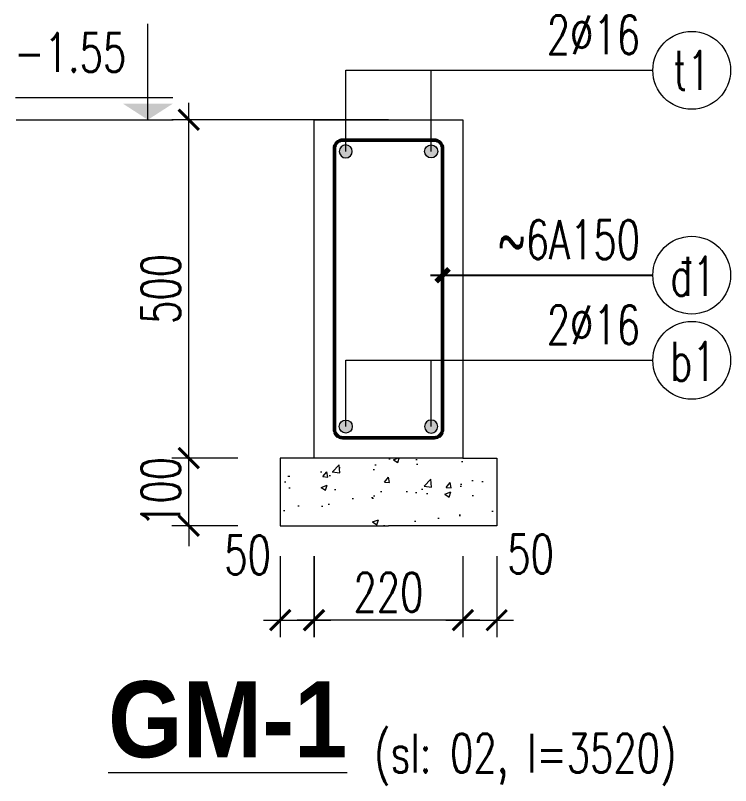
# Model space of a CAD drawing. Header units: millimetres. Extents: x 61738 to 439738, y 60858 to 151243.
# Drawn here: x 83255 to 87484, y 92051 to 96604 of the extents above; entities that cross this region are included whole.
import ezdxf
from ezdxf.enums import TextEntityAlignment as Align

# ---------------------------------------------------------------- set-up
doc = ezdxf.new("R2010")
doc.units = ezdxf.units.MM
for name, color, linetype, lineweight in [('10-TEXT', 4, 'Continuous', 15), ('2-THEP2', 6, 'Continuous', 50), ('3-THAY', 7, 'Continuous', 18), ('7-HATCH', 8, 'Continuous', 13), ('8-DIM', 8, 'Continuous', 15), ('9-SO HIEU', 8, 'Continuous', 15)]:
    doc.layers.add(name, color=color, linetype=linetype, lineweight=lineweight)
doc.layers.add('KICHTHUOC', color=8, linetype='Continuous')
doc.styles.add('A3 - Text 2.3', font='Vnsimli.shx', dxfattribs={"width": 0.7, "height": 230})
doc.styles.add('A3 - Text 4.5', font='VnArialH-Bold.TTF', dxfattribs={"width": 0.9, "height": 450})
doc.styles.add('A3-Text 2.3', font='vnsimli.shx', dxfattribs={"width": 0.7, "height": 230, "bigfont": 'vn.shx'})
doc.styles.add('S1', font='vnsimli.shx', dxfattribs={"width": 0.75})
doc.styles.add('T1', font='Vnsimli.shx', dxfattribs={"width": 0.7})
doc.dimstyles.new('A3-1-100', dxfattribs={"dimtxt": 200, "dimasz": 120, "dimexe": 100, "dimexo": 0, "dimgap": 50, "dimtad": 1, "dimdec": 0, "dimdsep": 49, "dimtxsty": 'A3-Text 2.3', "dimblk": 'ARCHTICK', "dimcen": 10, "dimdle": 100, "dimclrd": 8, "dimclre": 8, "dimclrt": 2, "dimadec": 0, "dimazin": 2, "dimtfac": 1, "dimtdec": 0, "dimtix": 1, "dimtmove": 1, "dimatfit": 3, "dimldrblk": 'DOT', "dimfxl": 1, "dimtolj": 1, "dimtzin": 0, "dimlwd": -1, "dimlwe": -1, "dimarcsym": 0})
doc.dimstyles.new('A3-1-100x4', dxfattribs={"dimtxt": 200, "dimasz": 120, "dimexe": 100, "dimexo": 0, "dimgap": 50, "dimtad": 1, "dimdec": 0, "dimlfac": 0.25, "dimdsep": 49, "dimtxsty": 'A3-Text 2.3', "dimblk": 'ARCHTICK', "dimcen": 10, "dimdle": 100, "dimclrd": 8, "dimclre": 8, "dimclrt": 2, "dimadec": 0, "dimazin": 2, "dimtfac": 1, "dimtdec": 0, "dimtix": 1, "dimtmove": 1, "dimatfit": 3, "dimldrblk": 'DOT', "dimfxl": 1, "dimtolj": 1, "dimtzin": 0, "dimlwd": -1, "dimlwe": -1, "dimarcsym": 0})
doc.dimstyles.new('KT1-100x4', dxfattribs={"dimscale": 100, "dimtxt": 2.3, "dimasz": 0.006, "dimexe": 0.8, "dimexo": 0, "dimgap": 1.2, "dimtad": 1, "dimdec": 0, "dimlfac": 0.25, "dimrnd": 1, "dimdsep": 46, "dimtxsty": 'T1', "dimblk": 'DIMA', "dimcen": 0.09, "dimdle": 1.2, "dimclrd": 8, "dimclre": 8, "dimclrt": 7, "dimadec": 0, "dimazin": 0, "dimtfac": 1, "dimtdec": 0, "dimtix": 1, "dimtmove": 2, "dimatfit": 3, "dimldrblk": 'DIMA', "dimfxl": 1, "dimtolj": 1, "dimtzin": 0, "dimarcsym": 0})

# ---------------------------------------------------------------- blocks, each defined once
blk = doc.blocks.new('_ArchTick')
at = {"color": 0, "linetype": 'ByBlock', "const_width": 0.15}
blk.add_lwpolyline([(-0.5, -0.5), (0.5, 0.5)], dxfattribs=at)
blk = doc.blocks.new('*D110')
at = {"layer": '8-DIM', "color": 8, "transparency": 16777216}
for p, q in [((85020.2, 93406.7), (85020.2, 92929.3)), ((85901, 93406.7), (85901, 92929.3))]:
    blk.add_line(p, q, dxfattribs=at)
at = {"layer": '8-DIM', "color": 8, "linetype": 'ByBlock', "transparency": 16777216}
blk.add_line((86001, 93029.3), (84920.2, 93029.3), dxfattribs=at)
at = {"layer": 'Defpoints', "color": 0, "transparency": 16777216}
for p in [(85020.2, 93406.7), (85901, 93406.7), (85020.2, 93029.3)]:
    blk.add_point(p, dxfattribs=at)
at = {"layer": '8-DIM', "color": 8, "transparency": 16777216, "xscale": 120, "yscale": 120, "zscale": 120, "rotation": 180}
blk.add_blockref('_ArchTick', (85020.2, 93029.3), dxfattribs=at)
at = {"layer": '8-DIM', "color": 8, "transparency": 16777216, "xscale": 120, "yscale": 120, "zscale": 120}
blk.add_blockref('_ArchTick', (85901, 93029.3), dxfattribs=at)
at = {"layer": '8-DIM', "color": 2, "transparency": 16777216, "insert": (85460.6, 93194.3), "char_height": 230, "attachment_point": 5, "style": 'A3-Text 2.3'}
blk.add_mtext('\\A1;220', dxfattribs=at)
blk = doc.blocks.new('_Dot')
at = {"color": 0, "linetype": 'ByBlock', "lineweight": -2}
blk.add_line((-0.5, 0), (-1, 0), dxfattribs=at)
at = {"color": 0, "linetype": 'ByBlock', "const_width": 0.5}
blk.add_lwpolyline([(-0.25, 0, 1), (0.25, 0, 1)], format="xyb", close=True, dxfattribs=at)
blk = doc.blocks.new('DK THEP')
at = {"layer": '7-HATCH'}
h = blk.add_hatch(color=1, dxfattribs=at)
edge = h.paths.add_edge_path()
edge.add_arc((0, 0), 36.1, 0, 360)
at = {"layer": '7-HATCH', "color": 0}
blk.add_circle((0, 0), 36.1, dxfattribs=at)
blk = doc.blocks.new('COS')
at = {"color": 1, "linetype": 'Continuous', "const_width": 50}
blk.add_lwpolyline([(-63.6, -63.6), (63.6, 63.6)], dxfattribs=at)
blk = doc.blocks.new('DIMA')
at = {"color": 8, "linetype": 'Continuous'}
blk.add_line((120, 0), (-120, 0), dxfattribs=at)
at = {"color": 1, "linetype": 'Continuous'}
blk.add_blockref('COS', (0, 0), dxfattribs=at)
blk = doc.blocks.new('*D160')
at = {"layer": '8-DIM', "color": 8, "linetype": 'ByBlock', "ltscale": 100, "transparency": 16777216}
blk.add_line((84279.8, 93887.2), (84279.8, 96087.2), dxfattribs=at)
at = {"layer": '8-DIM', "color": 8, "ltscale": 100, "transparency": 16777216}
for p, q in [((85461, 95987.2), (84179.8, 95987.2)), ((84570.7, 93987.2), (84179.8, 93987.2))]:
    blk.add_line(p, q, dxfattribs=at)
at = {"layer": 'Defpoints', "color": 0, "ltscale": 100, "transparency": 16777216}
for p in [(84279.8, 95987.2), (85461, 95987.2), (84570.7, 93987.2)]:
    blk.add_point(p, dxfattribs=at)
at = {"layer": '8-DIM', "color": 8, "ltscale": 100, "transparency": 16777216, "xscale": 120, "yscale": 120, "zscale": 120}
for p, rotation in [((84279.8, 95987.2), 90), ((84279.8, 93987.2), 270)]:
    blk.add_blockref('_ArchTick', p, dxfattribs=dict(at, rotation=rotation))
at = {"layer": '8-DIM', "color": 2, "ltscale": 100, "transparency": 16777216, "insert": (84114.8, 94987.2), "char_height": 230, "attachment_point": 5, "rotation": 90, "style": 'A3-Text 2.3'}
blk.add_mtext('\\A1;500', dxfattribs=at)
blk = doc.blocks.new('*D111')
at = {"layer": '8-DIM', "color": 8, "linetype": 'ByBlock', "ltscale": 100, "transparency": 16777216}
for p, q in [((84279.8, 93987.2), (84279.8, 94107.2)), ((84279.8, 93587.2), (84279.8, 93987.2)), ((84279.8, 93587.2), (84279.8, 93467.2))]:
    blk.add_line(p, q, dxfattribs=at)
at = {"layer": '8-DIM', "color": 8, "ltscale": 100, "transparency": 16777216}
for p, q in [((84570.7, 93987.2), (84179.8, 93987.2)), ((84570.7, 93587.2), (84179.8, 93587.2))]:
    blk.add_line(p, q, dxfattribs=at)
at = {"layer": 'Defpoints', "color": 0, "ltscale": 100, "transparency": 16777216}
for p in [(84279.8, 93987.2), (84570.7, 93987.2), (84570.7, 93587.2)]:
    blk.add_point(p, dxfattribs=at)
at = {"layer": '8-DIM', "color": 8, "ltscale": 100, "transparency": 16777216, "xscale": 120, "yscale": 120, "zscale": 120}
for p, rotation in [((84279.8, 93987.2), 270), ((84279.8, 93587.2), 90)]:
    blk.add_blockref('_ArchTick', p, dxfattribs=dict(at, rotation=rotation))
at = {"layer": '8-DIM', "color": 2, "ltscale": 100, "transparency": 16777216, "insert": (84114.8, 93787.2), "char_height": 230, "attachment_point": 5, "rotation": 90, "style": 'A3-Text 2.3'}
blk.add_mtext('\\A1;100', dxfattribs=at)
blk = doc.blocks.new('*D112')
at = {"layer": '8-DIM', "color": 8, "transparency": 16777216}
for p, q in [((84821, 93406.7), (84821, 92929.3)), ((85021, 93406.7), (85021, 92929.3))]:
    blk.add_line(p, q, dxfattribs=at)
at = {"layer": '8-DIM', "color": 8, "linetype": 'ByBlock', "transparency": 16777216}
blk.add_line((84721, 93029.3), (85121, 93029.3), dxfattribs=at)
at = {"layer": 'Defpoints', "color": 0, "transparency": 16777216}
for p in [(84821, 93406.7), (85021, 93406.7), (85021, 93029.3)]:
    blk.add_point(p, dxfattribs=at)
at = {"layer": '8-DIM', "color": 8, "transparency": 16777216, "xscale": 120, "yscale": 120, "zscale": 120, "rotation": 180}
blk.add_blockref('_ArchTick', (84821, 93029.3), dxfattribs=at)
at = {"layer": '8-DIM', "color": 8, "transparency": 16777216, "xscale": 120, "yscale": 120, "zscale": 120}
blk.add_blockref('_ArchTick', (85021, 93029.3), dxfattribs=at)
at = {"layer": '8-DIM', "color": 2, "transparency": 16777216, "insert": (84628.2, 93414.7), "char_height": 230, "attachment_point": 5, "style": 'A3-Text 2.3'}
blk.add_mtext('\\A1;50', dxfattribs=at)
blk = doc.blocks.new('*D113')
at = {"layer": '8-DIM', "color": 8, "transparency": 16777216}
for p, q in [((85901, 93406.7), (85901, 92929.3)), ((86101, 93406.7), (86101, 92929.3))]:
    blk.add_line(p, q, dxfattribs=at)
at = {"layer": '8-DIM', "color": 8, "linetype": 'ByBlock', "transparency": 16777216}
blk.add_line((85801, 93029.3), (86201, 93029.3), dxfattribs=at)
at = {"layer": 'Defpoints', "color": 0, "transparency": 16777216}
for p in [(85901, 93406.7), (86101, 93406.7), (86101, 93029.3)]:
    blk.add_point(p, dxfattribs=at)
at = {"layer": '8-DIM', "color": 8, "transparency": 16777216, "xscale": 120, "yscale": 120, "zscale": 120, "rotation": 180}
blk.add_blockref('_ArchTick', (85901, 93029.3), dxfattribs=at)
at = {"layer": '8-DIM', "color": 8, "transparency": 16777216, "xscale": 120, "yscale": 120, "zscale": 120}
blk.add_blockref('_ArchTick', (86101, 93029.3), dxfattribs=at)
at = {"layer": '8-DIM', "color": 2, "transparency": 16777216, "insert": (86301, 93419.9), "char_height": 230, "attachment_point": 5, "style": 'A3-Text 2.3'}
blk.add_mtext('\\A1;50', dxfattribs=at)
blk = doc.blocks.new('*U9')
at = {"layer": '10-TEXT'}
for p, q in [((17614.6, 449766.8), (17614.6, 450310.3)), ((16865.3, 449893.2), (17755.7, 449893.2)), ((16868.8, 449765.7), (17757.1, 449765.7))]:
    blk.add_line(p, q, dxfattribs=at)
at = {"layer": '10-TEXT', "color": 1}
blk.add_solid([(17755.8, 449858.1), (17614.6, 449766.8), (17473.3, 449858.1)], dxfattribs=at)

msp = doc.modelspace()

# ---------------------------------------------------------------- hatches: boundary and pattern name
at = {"layer": '7-HATCH', "ltscale": 500}
h = msp.add_hatch(dxfattribs=at)
h.set_pattern_fill('AR-CONC', color=256, scale=2)
h.set_pattern_definition([(50, (-44026, 41636.85), (364.36934, -31.8782), [38.1, -419.1]), (355, (-44026, 41636.85), (-70.4868, 382.1137), [30.48, -335.2812]), (100.45144, (-43995.65, 41634.2), (293.8825, 350.2355), [32.38, -356.1805]), (46.1842, (-44026, 41738.45), (542.1581, -84.0847), [57.15, -628.65]), (96.63556, (-43980.83, 41731.44), (474.8083, 494.8522), [48.57, -534.2712]), (351.18415, (-44026, 41738.45), (474.8083, 494.8522), [45.72, -502.9195]), (21, (-43975.2, 41713.05), (303.2288, -204.5304), [38.1, -419.1]), (326, (-43975.2, 41713.05), (123.6041, 368.3759), [30.48, -335.28]), (71.45144, (-43949.94, 41696), (426.8328, 163.8455), [32.38, -356.1799]), (37.5, (-44026.01, 41636.85), (6.17721, 169.11008), [0, -331.216, 0, -340.36, 0, -336.55]), (7.5, (-44026.01, 41636.85), (133.63933, 200.36115), [0, -194.056, 0, -323.596, 0, -128.27]), (327.5, (-44139.3, 41636.85), (271.18119, -11.45749), [0, -127, 0, -396.24, 0, -525.78]), (317.5, (-44190.1, 41636.85), (296.25836, 50.853), [0, -165.1, 0, -263.144, 0, -373.38])])
h.paths.add_polyline_path([(86101, 93587.2), (86101, 93987.2), (85901, 93987.2), (85021, 93987.2), (84821, 93987.2), (84821, 93587.2), (85461, 93587.2)])

# ---------------------------------------------------------------- linework, layer by layer
at = {"layer": '2-THEP2'}
msp.add_lwpolyline([(85191, 95867.2), (85731, 95867.2, -0.414214), (85781, 95817.2), (85781, 94157.2, -0.414214), (85731, 94107.2), (85191, 94107.2, -0.414214), (85141, 94157.2), (85141, 95817.2, -0.414214)], format="xyb", close=True, dxfattribs=at)
at = {"layer": '3-THAY'}
for p, q in [((85021, 95987.2), (85901, 95987.2)), ((85021, 93987.2), (85021, 95987.2)), ((85901, 95987.2), (85901, 93987.2)), ((85901, 93987.2), (85021, 93987.2))]:
    msp.add_line(p, q, dxfattribs=at)
at = {"layer": '3-THAY', "ltscale": 500}
for points in [[(85021, 93987.2), (84821, 93987.2), (84821, 93587.2), (85461, 93587.2)], [(85901, 93987.2), (86101, 93987.2), (86101, 93587.2), (85461, 93587.2)]]:
    msp.add_lwpolyline(points, dxfattribs=at)
at = {"layer": '9-SO HIEU'}
for centre in [(87254.2, 96279.7), (87254.2, 95068.6), (87254.2, 94565.3)]:
    msp.add_circle(centre, 230, dxfattribs=at)

# ---------------------------------------------------------------- block references
at = {"layer": '9-SO HIEU', "yscale": 1.067489280016162, "zscale": 1.067489280016162}
for p, xscale in [((85208.6, 95800.5), -1.067489280016162), ((85713.5, 95800.5), 1.067489280016162)]:
    msp.add_blockref('DK THEP', p, dxfattribs=dict(at, xscale=xscale))
at = {"layer": '9-SO HIEU', "yscale": 1.067489280016162, "zscale": 1.067489280016162, "rotation": 180}
for p, xscale in [((85208.6, 94173.8), 1.067489280016162), ((85713.5, 94173.8), -1.067489280016162)]:
    msp.add_blockref('DK THEP', p, dxfattribs=dict(at, xscale=xscale))
at = {"layer": 'KICHTHUOC', "xscale": 1.045454545455868, "yscale": 1.045454545455868, "zscale": 1.045454545455868}
msp.add_blockref('*U9', (65622.9, -374223.6), dxfattribs=at)

# ---------------------------------------------------------------- texts
at = {"layer": '10-TEXT', "style": 'S1', "width": 0.7}
for s, p in [('2`16', (86948.6, 96374.3)), ('~6A150', (86948.6, 95163.2)), ('2`16', (86948.6, 94659.9))]:
    msp.add_text(s, height=230, dxfattribs=at).set_placement(p, align=Align.RIGHT)
at = {"layer": '10-TEXT', "width": 0.7}
for s, style, p in [('-1.55', 'A3 - Text 2.3', (83248.2, 96269.9)), ('(sl: 02, l=3520)', 'S1', (85377, 92127.8))]:
    msp.add_text(s, height=230, dxfattribs=dict(at, style=style)).set_placement(p)
at = {"layer": '10-TEXT', "style": 'S1', "width": 0.7}
msp.add_text('t1', height=230, dxfattribs=at).set_placement((87254.2, 96279.7), align=Align.MIDDLE)
at = {"layer": '10-TEXT'}
for s, height, style, width, p in [('®1', 230, 'S1', 0.7, (87261.9, 94947.2)), ('b1', 230, 'S1', 0.7, (87261.9, 94444)), ('%%Ugm-1', 450, 'A3 - Text 4.5', 0.9, (84510, 92218.3))]:
    msp.add_text(s, height=height, dxfattribs=dict(at, style=style, width=width)).set_placement(p, align=Align.CENTER)

# ---------------------------------------------------------------- dimensions: what is measured, and where the dimension line sits
at = {"layer": '8-DIM', "ltscale": 100}
for base, p1, p2, picture, middle in [((84279.8, 95987.2), (84570.7, 93987.2), (85461, 95987.2), '*D160', (84114.8, 94987.2)), ((84279.8, 93987.2), (84570.7, 93587.2), (84570.7, 93987.2), '*D111', (84114.8, 93787.2))]:
    dim = msp.add_linear_dim(base=base, p1=p1, p2=p2, angle=90, dimstyle='A3-1-100x4', dxfattribs=at)
    dim.commit()
    dim.dimension.update_dxf_attribs({"geometry": picture, "text_midpoint": middle})
at = {"layer": '8-DIM'}
for base, p1, p2, picture, middle in [((86101, 93029.3), (85901, 93406.7), (86101, 93406.7), '*D113', (86301, 93254.9)), ((85021, 93029.3), (84821, 93406.7), (85021, 93406.7), '*D112', (84628.2, 93249.7))]:
    dim = msp.add_linear_dim(base=base, p1=p1, p2=p2, dimstyle='A3-1-100x4', dxfattribs=at)
    dim.commit()
    dim.dimension.update_dxf_attribs({"geometry": picture, "text_midpoint": middle, "dimtype": 160})
dim = msp.add_linear_dim(base=(85020.2, 93029.3), p1=(85901, 93406.7), p2=(85020.2, 93406.7), angle=180, dimstyle='A3-1-100x4', dxfattribs=at)
dim.commit()
dim.dimension.update_dxf_attribs({"geometry": '*D110', "text_midpoint": (85460.6, 93194.3)})

# ---------------------------------------------------------------- leaders
at = {"layer": '9-SO HIEU', "ltscale": 100}
for points in [[(85208.6, 95800.5), (85208.6, 96279.7), (87024.2, 96279.7)], [(85713.5, 95800.5), (85713.5, 96279.7)], [(85208.6, 94173.8), (85208.6, 94565.3), (87024.2, 94565.3)], [(85713.5, 94173.8), (85713.5, 94565.3)]]:
    msp.add_leader(points, dimstyle='A3-1-100', override={"dimasz": 100, "dimgap": 1.2, "dimtad": 0, "dimldrblk": 'None'}, dxfattribs=at)
at = {"layer": '9-SO HIEU'}
msp.add_leader([(85781, 95068.6), (87024.2, 95068.6)], dimstyle='KT1-100x4', dxfattribs=at)

doc.saveas('drawing.dxf')
